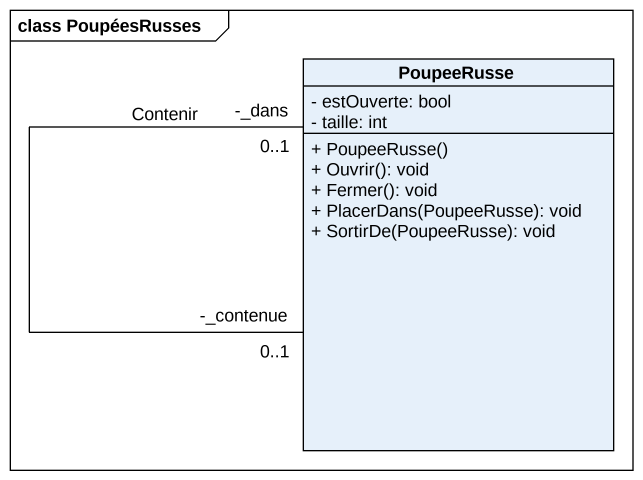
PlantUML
@startuml
mainframe class PoupéesRusses
hide circle
hide empty members
skinparam classAttributeIconSize 0
class PoupeeRusse {
  - estOuverte: bool
  - taille: int
  + PoupeeRusse()
  + Ouvrir(): void
  + Fermer(): void
  + PlacerDans(PoupeeRusse): void
  + SortirDe(PoupeeRusse): void
}
PoupeeRusse "-_dans\n0..1" -- "-_contenue\n0..1" PoupeeRusse : Contenir
@enduml
